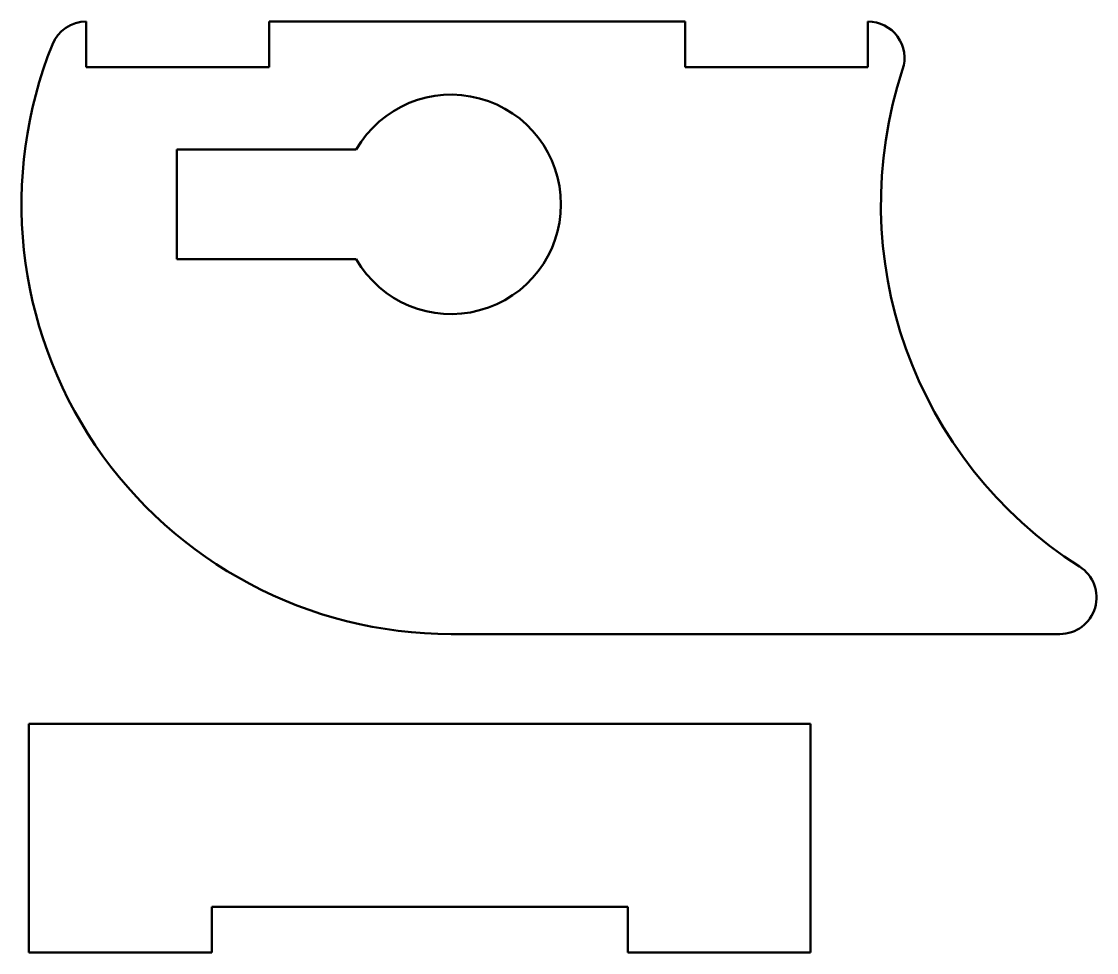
# Model space of a CAD drawing. Header units: millimetres. Extents: x 4.2 to 63, y 365.7 to 416.6.
import ezdxf

# ---------------------------------------------------------------- set-up
doc = ezdxf.new("R2010")
doc.units = ezdxf.units.MM
doc.layers.add('Visible (ISO)', color=7, linetype='Continuous', lineweight=50)

msp = doc.modelspace()

# ---------------------------------------------------------------- linework, layer by layer
at = {"layer": 'Visible (ISO)'}
for p, q in [((7.726, 414.077), (7.726, 416.577)), ((17.726, 416.577), (17.726, 414.077)), ((17.726, 416.577), (40.47, 416.577)), ((40.47, 414.077), (40.47, 416.577)), ((50.47, 416.577), (50.47, 414.077)), ((17.726, 414.077), (7.726, 414.077)), ((50.47, 414.077), (40.47, 414.077)), ((12.682, 409.577), (12.682, 403.577)), ((22.486, 409.577), (12.682, 409.577)), ((12.682, 403.577), (22.486, 403.577)), ((60.971, 383.077), (27.682, 383.077)), ((47.335, 378.161), (4.591, 378.161)), ((4.591, 378.161), (4.591, 365.661)), ((47.335, 365.661), (47.335, 378.161)), ((14.591, 365.661), (14.591, 368.161)), ((14.591, 368.161), (37.335, 368.161)), ((37.335, 368.161), (37.335, 365.661)), ((4.591, 365.661), (14.591, 365.661)), ((37.335, 365.661), (47.335, 365.661))]:
    msp.add_line(p, q, dxfattribs=at)
for centre, radius, start, end in [((7.726, 414.577), 2, 90, 158.15524), ((50.47, 414.577), 2, 341.71611, 90), ((27.682, 406.577), 23.5, 158.15524, 270), ((74.682, 406.577), 23.5, 161.71611, 237.4729), ((27.682, 406.577), 6, 210, 150), ((60.971, 385.077), 2, 270, 57.4729)]:
    msp.add_arc(centre, radius, start, end, dxfattribs=at)

doc.saveas('drawing.dxf')
